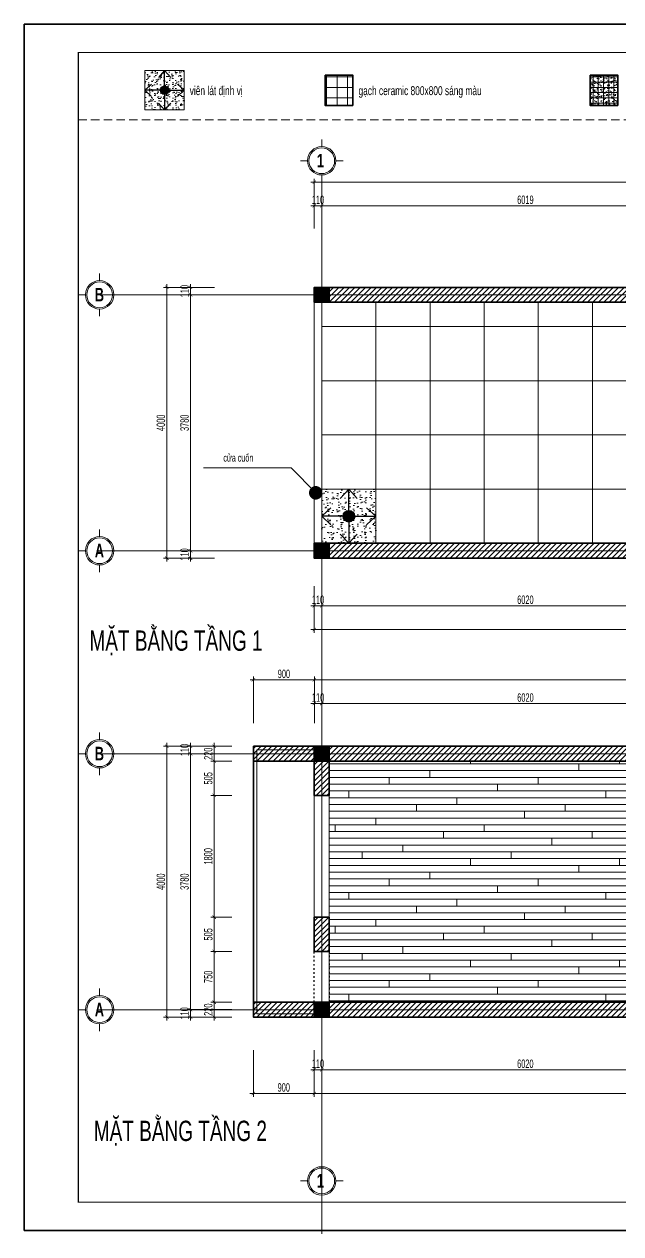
# Model space of a CAD drawing. Header units: millimetres. Extents: x 1336014 to 2939047, y -333549 to -60566.
# Drawn here: x 1473209 to 1482027, y -109781 to -91914 of the extents above; entities that cross this region are included whole.
import ezdxf

# ---------------------------------------------------------------- set-up
doc = ezdxf.new("R2010")
doc.units = ezdxf.units.MM
doc.header["$MEASUREMENT"] = 0
for name, pattern in [('$1$HIDDEN', [0.375, 0.25, -0.125]), ('ACAD_ISO03W100', [30, 12, -18]), ('CENTER2', [1.125, 0.75, -0.125, 0.125, -0.125])]:
    doc.linetypes.add(name, pattern=pattern)
for name, color, linetype, lineweight in [('01.Cut', 255, 'Continuous', 35), ('02.Thay', 145, 'Continuous', 15), ('03.Manh', 251, 'Continuous', 13), ('05.Text', 253, 'Continuous', 18), ('06.betong', 2, 'Continuous', 35), ('08.Dim', 156, 'Continuous', 15), ('09.Hatch', 250, 'Continuous', 5), ('10.truc', 250, 'CENTER2', 20), ('11.Khung bo', 32, 'Continuous', 50), ('12.Khung', 36, 'Continuous', 25), ('CA.thay 145', 145, 'Continuous', 18)]:
    doc.layers.add(name, color=color, linetype=linetype, lineweight=lineweight)
for name, color, linetype in [('diemnhan', 10, 'Continuous'), ('HACH', 250, 'Continuous'), ('text', 7, 'Continuous'), ('truc1', 250, 'ACAD_ISO03W100')]:
    doc.layers.add(name, color=color, linetype=linetype)
doc.layers.add('Tpl_Bound', color=1, linetype='Continuous', plot=False)
doc.styles.add('AVANTHB', font='')
doc.styles.add('TT5_Ghi chu 1', font='', dxfattribs={"width": 0.7, "height": 240})
doc.styles.add('TT5_Text Dim', font='hoatbif.shx', dxfattribs={"width": 0.6})
doc.styles.get('AVANTHB').set_extended_font_data('.VnAvantH', bold=True)
doc.styles.get('TT5_Ghi chu 1').set_extended_font_data('.VnBlackH')
doc.dimstyles.new('TT5_Dim 1-100', dxfattribs={"dimscale": 100, "dimtxt": 2.2, "dimasz": 1, "dimexe": 1, "dimexo": 0.5, "dimgap": 0.5, "dimtad": 1, "dimdec": 0, "dimzin": 0, "dimdsep": 46, "dimtxsty": 'TT5_Text Dim', "dimblk": 'ARCHTICK', "dimcen": 0, "dimdle": 1, "dimclrd": 256, "dimclre": 256, "dimclrt": 1, "dimadec": 0, "dimazin": 0, "dimtfac": 0.015, "dimtdec": 0, "dimtix": 1, "dimtmove": 2, "dimatfit": 3, "dimldrblk": 'DOT', "dimfxl": 1, "dimtolj": 1, "dimtzin": 0, "dimlwd": -1, "dimlwe": -1, "dimarcsym": 1})
doc.dimstyles.new('TT5_Dim 1-50', dxfattribs={"dimscale": 50, "dimtxt": 2.5, "dimasz": 1, "dimexe": 1, "dimexo": 0.5, "dimgap": 0.5, "dimtad": 1, "dimdec": 0, "dimzin": 0, "dimdsep": 46, "dimtxsty": 'TT5_Text Dim', "dimblk": 'ARCHTICK', "dimcen": 0, "dimdle": 1, "dimclrd": 256, "dimclre": 256, "dimclrt": 1, "dimadec": 0, "dimazin": 0, "dimtfac": 0.015, "dimtdec": 0, "dimtix": 1, "dimtmove": 2, "dimatfit": 3, "dimldrblk": 'DOT', "dimfxl": 1, "dimtolj": 1, "dimtzin": 0, "dimlwd": -1, "dimlwe": -1, "dimarcsym": 1})
pattern_1 = [(45, (938089.135, -82542.77), (-39.7747564, 39.7747564), [])]
pattern_2 = [(45, (938089.135, -82076.24), (-39.7747564, 39.7747564), [])]

# ---------------------------------------------------------------- blocks, each defined once
blk = doc.blocks.new('100')
at = {"layer": '11.Khung bo', "const_width": 26.7}
blk.add_lwpolyline([(1860913, -945240), (1860913, -916940), (1896063, -916940), (1896063, -945240)], close=True, dxfattribs=at)
blk.add_lwpolyline([(1860913, -945240), (1860913, -916940), (1896063, -916940), (1896063, -945240)], close=True, dxfattribs=at)
blk.add_lwpolyline([(1860913, -945240), (1860913, -916940), (1896063, -916940), (1896063, -945240)], close=True, dxfattribs=at)
at = {"layer": '12.Khung'}
blk.add_lwpolyline([(1901579, -945940), (1901579, -916240), (1859580, -916240), (1859580, -945940)], close=True, dxfattribs=at)
blk.add_lwpolyline([(1901579, -945940), (1901579, -916240), (1859580, -916240), (1859580, -945940)], close=True, dxfattribs=at)
blk.add_lwpolyline([(1901579, -945940), (1901579, -916240), (1859580, -916240), (1859580, -945940)], close=True, dxfattribs=at)
blk = doc.blocks.new('DFGFH')
h = blk.add_hatch(color=256)
h.dxf.hatch_style = 1
h.paths.add_polyline_path([(15438, 12137), (15658, 12137), (15658, 12357), (15438, 12357)])
blk.add_lwpolyline([(15438, 12137), (15658, 12137), (15658, 12357), (15438, 12357)], close=True)
blk = doc.blocks.new('DANHTRUC')
for p, q in [((980383, -947347), (980383, -947137)), ((979963, -947767), (979753, -947767)), ((980803, -947767), (981013, -947767)), ((980383, -948187), (980383, -948397))]:
    blk.add_line(p, q)
for radius in [420, 380]:
    blk.add_circle((980383, -947767), radius)
blk = doc.blocks.new('_ARCHTICK')
at = {"const_width": 0.15}
blk.add_lwpolyline([(-0.5, -0.5), (0.5, 0.5)], dxfattribs=at)
blk = doc.blocks.new('*D578')
at = {"layer": '08.Dim', "transparency": 16777216}
for p, q in [((1477557, -94597), (1483676, -94597)), ((1477607, -94932), (1477607, -94547)), ((1483626, -94932), (1483626, -94547))]:
    blk.add_line(p, q, dxfattribs=at)
at = {"layer": 'Defpoints', "color": 0, "transparency": 16777216}
for p in [(1483626, -94597), (1477607, -94957), (1483626, -94957)]:
    blk.add_point(p, dxfattribs=at)
at = {"layer": '08.Dim', "transparency": 16777216, "xscale": 50, "yscale": 50, "zscale": 50, "rotation": 180}
blk.add_blockref('_ARCHTICK', (1477607, -94597), dxfattribs=at)
at = {"layer": '08.Dim', "transparency": 16777216, "xscale": 50, "yscale": 50, "zscale": 50}
blk.add_blockref('_ARCHTICK', (1483626, -94597), dxfattribs=at)
at = {"layer": '08.Dim', "color": 1, "transparency": 16777216, "insert": (1480617, -94509), "char_height": 125, "attachment_point": 5, "style": 'TT5_Text Dim'}
blk.add_mtext('\\A1;6019', dxfattribs=at)
blk = doc.blocks.new('_DOT')
blk.add_line((-0.5, 0), (-1, 0))
at = {"const_width": 0.5}
blk.add_lwpolyline([(-0.25, 0, 1), (0.25, 0, 1)], format="xyb", close=True, dxfattribs=at)
blk = doc.blocks.new('*D582')
at = {"layer": '08.Dim', "transparency": 16777216}
for p, q in [((1477447, -94247), (1492547, -94247)), ((1477497, -94932), (1477497, -94197)), ((1492497, -94932), (1492497, -94197))]:
    blk.add_line(p, q, dxfattribs=at)
at = {"layer": 'Defpoints', "color": 0, "transparency": 16777216}
for p in [(1492497, -94247), (1477497, -94957), (1492497, -94957)]:
    blk.add_point(p, dxfattribs=at)
at = {"layer": '08.Dim', "transparency": 16777216, "xscale": 50, "yscale": 50, "zscale": 50, "rotation": 180}
blk.add_blockref('_ARCHTICK', (1477497, -94247), dxfattribs=at)
at = {"layer": '08.Dim', "transparency": 16777216, "xscale": 50, "yscale": 50, "zscale": 50}
blk.add_blockref('_ARCHTICK', (1492497, -94247), dxfattribs=at)
at = {"layer": '08.Dim', "color": 1, "transparency": 16777216, "insert": (1485497, -94159), "char_height": 125, "attachment_point": 5, "style": 'TT5_Text Dim'}
blk.add_mtext('\\A1;15000', dxfattribs=at)
blk = doc.blocks.new('*D587')
at = {"layer": '08.Dim', "transparency": 16777216}
for p, q in [((1477606, -107070), (1477606, -107408)), ((1483626, -107070), (1483626, -107408)), ((1477556, -107358), (1483676, -107358))]:
    blk.add_line(p, q, dxfattribs=at)
at = {"layer": 'Defpoints', "color": 0, "transparency": 16777216}
for p in [(1477606, -107045), (1483626, -107045), (1483626, -107358)]:
    blk.add_point(p, dxfattribs=at)
at = {"layer": '08.Dim', "transparency": 16777216, "xscale": 50, "yscale": 50, "zscale": 50, "rotation": 180}
blk.add_blockref('_ARCHTICK', (1477606, -107358), dxfattribs=at)
at = {"layer": '08.Dim', "transparency": 16777216, "xscale": 50, "yscale": 50, "zscale": 50}
blk.add_blockref('_ARCHTICK', (1483626, -107358), dxfattribs=at)
at = {"layer": '08.Dim', "color": 1, "transparency": 16777216, "insert": (1480616, -107270), "char_height": 125, "attachment_point": 5, "style": 'TT5_Text Dim'}
blk.add_mtext('\\A1;6020', dxfattribs=at)
blk = doc.blocks.new('*D591')
at = {"layer": '08.Dim', "transparency": 16777216}
for p, q in [((1477496, -107070), (1477496, -107758)), ((1492496, -107070), (1492496, -107758)), ((1477446, -107708), (1492546, -107708))]:
    blk.add_line(p, q, dxfattribs=at)
at = {"layer": 'Defpoints', "color": 0, "transparency": 16777216}
for p in [(1477496, -107045), (1492496, -107045), (1492496, -107708)]:
    blk.add_point(p, dxfattribs=at)
at = {"layer": '08.Dim', "transparency": 16777216, "xscale": 50, "yscale": 50, "zscale": 50, "rotation": 180}
blk.add_blockref('_ARCHTICK', (1477496, -107708), dxfattribs=at)
at = {"layer": '08.Dim', "transparency": 16777216, "xscale": 50, "yscale": 50, "zscale": 50}
blk.add_blockref('_ARCHTICK', (1492496, -107708), dxfattribs=at)
at = {"layer": '08.Dim', "color": 1, "transparency": 16777216, "insert": (1485496, -107620), "char_height": 125, "attachment_point": 5, "style": 'TT5_Text Dim'}
blk.add_mtext('\\A1;15000', dxfattribs=at)
blk = doc.blocks.new('*D592')
at = {"layer": '08.Dim', "transparency": 16777216}
for p, q in [((1475668, -95802), (1475668, -95752)), ((1476022, -95802), (1475618, -95802)), ((1476022, -95912), (1475618, -95912)), ((1475668, -95802), (1475668, -95912)), ((1475668, -95912), (1475668, -95962))]:
    blk.add_line(p, q, dxfattribs=at)
at = {"layer": 'Defpoints', "color": 0, "transparency": 16777216}
for p in [(1475668, -95912), (1476047, -95802), (1476047, -95912)]:
    blk.add_point(p, dxfattribs=at)
at = {"layer": '08.Dim', "transparency": 16777216, "xscale": 50, "yscale": 50, "zscale": 50}
for p, rotation in [((1475668, -95802), 270), ((1475668, -95912), 90)]:
    blk.add_blockref('_ARCHTICK', p, dxfattribs=dict(at, rotation=rotation))
at = {"layer": '08.Dim', "color": 1, "transparency": 16777216, "insert": (1475580, -95857), "char_height": 125, "attachment_point": 5, "rotation": 90, "style": 'TT5_Text Dim'}
blk.add_mtext('\\A1;110', dxfattribs=at)
blk = doc.blocks.new('*D593')
at = {"layer": '08.Dim', "transparency": 16777216}
for p, q in [((1476022, -95912), (1475618, -95912)), ((1475668, -95862), (1475668, -99742)), ((1476022, -99692), (1475618, -99692))]:
    blk.add_line(p, q, dxfattribs=at)
at = {"layer": 'Defpoints', "color": 0, "transparency": 16777216}
for p in [(1476047, -95912), (1475668, -99692), (1476047, -99692)]:
    blk.add_point(p, dxfattribs=at)
at = {"layer": '08.Dim', "transparency": 16777216, "xscale": 50, "yscale": 50, "zscale": 50}
for p, rotation in [((1475668, -95912), 90), ((1475668, -99692), 270)]:
    blk.add_blockref('_ARCHTICK', p, dxfattribs=dict(at, rotation=rotation))
at = {"layer": '08.Dim', "color": 1, "transparency": 16777216, "insert": (1475580, -97802), "char_height": 125, "attachment_point": 5, "rotation": 90, "style": 'TT5_Text Dim'}
blk.add_mtext('\\A1;3780', dxfattribs=at)
blk = doc.blocks.new('*D594')
at = {"layer": '08.Dim', "transparency": 16777216}
for p, q in [((1476022, -99692), (1475618, -99692)), ((1475668, -99692), (1475668, -99642)), ((1475668, -99692), (1475668, -99802)), ((1476022, -99802), (1475618, -99802)), ((1475668, -99802), (1475668, -99852))]:
    blk.add_line(p, q, dxfattribs=at)
at = {"layer": 'Defpoints', "color": 0, "transparency": 16777216}
for p in [(1476047, -99692), (1475668, -99802), (1476047, -99802)]:
    blk.add_point(p, dxfattribs=at)
at = {"layer": '08.Dim', "transparency": 16777216, "xscale": 50, "yscale": 50, "zscale": 50}
for p, rotation in [((1475668, -99692), 270), ((1475668, -99802), 90)]:
    blk.add_blockref('_ARCHTICK', p, dxfattribs=dict(at, rotation=rotation))
at = {"layer": '08.Dim', "color": 1, "transparency": 16777216, "insert": (1475580, -99747), "char_height": 125, "attachment_point": 5, "rotation": 90, "style": 'TT5_Text Dim'}
blk.add_mtext('\\A1;110', dxfattribs=at)
blk = doc.blocks.new('*D595')
at = {"layer": '08.Dim', "transparency": 16777216}
for p, q in [((1475318, -95752), (1475318, -99852)), ((1476022, -95802), (1475268, -95802)), ((1476022, -99802), (1475268, -99802))]:
    blk.add_line(p, q, dxfattribs=at)
at = {"layer": 'Defpoints', "color": 0, "transparency": 16777216}
for p in [(1476047, -95802), (1475318, -99802), (1476047, -99802)]:
    blk.add_point(p, dxfattribs=at)
at = {"layer": '08.Dim', "transparency": 16777216, "xscale": 50, "yscale": 50, "zscale": 50}
for p, rotation in [((1475318, -95802), 90), ((1475318, -99802), 270)]:
    blk.add_blockref('_ARCHTICK', p, dxfattribs=dict(at, rotation=rotation))
at = {"layer": '08.Dim', "color": 1, "transparency": 16777216, "insert": (1475230, -97802), "char_height": 125, "attachment_point": 5, "rotation": 90, "style": 'TT5_Text Dim'}
blk.add_mtext('\\A1;4000', dxfattribs=at)
blk = doc.blocks.new('*D596')
at = {"layer": '08.Dim', "transparency": 16777216}
for p, q in [((1475668, -102580), (1475668, -102530)), ((1476280, -102580), (1475618, -102580)), ((1476280, -102690), (1475618, -102690)), ((1475668, -102580), (1475668, -102690)), ((1475668, -102690), (1475668, -102740))]:
    blk.add_line(p, q, dxfattribs=at)
at = {"layer": 'Defpoints', "color": 0, "transparency": 16777216}
for p in [(1475668, -102690), (1476305, -102580), (1476305, -102690)]:
    blk.add_point(p, dxfattribs=at)
at = {"layer": '08.Dim', "transparency": 16777216, "xscale": 50, "yscale": 50, "zscale": 50}
for p, rotation in [((1475668, -102580), 270), ((1475668, -102690), 90)]:
    blk.add_blockref('_ARCHTICK', p, dxfattribs=dict(at, rotation=rotation))
at = {"layer": '08.Dim', "color": 1, "transparency": 16777216, "insert": (1475580, -102635), "char_height": 125, "attachment_point": 5, "rotation": 90, "style": 'TT5_Text Dim'}
blk.add_mtext('\\A1;110', dxfattribs=at)
blk = doc.blocks.new('*D597')
at = {"layer": '08.Dim', "transparency": 16777216}
for p, q in [((1476280, -102690), (1475618, -102690)), ((1475668, -102640), (1475668, -106520)), ((1476280, -106470), (1475618, -106470))]:
    blk.add_line(p, q, dxfattribs=at)
at = {"layer": 'Defpoints', "color": 0, "transparency": 16777216}
for p in [(1476305, -102690), (1475668, -106470), (1476305, -106470)]:
    blk.add_point(p, dxfattribs=at)
at = {"layer": '08.Dim', "transparency": 16777216, "xscale": 50, "yscale": 50, "zscale": 50}
for p, rotation in [((1475668, -102690), 90), ((1475668, -106470), 270)]:
    blk.add_blockref('_ARCHTICK', p, dxfattribs=dict(at, rotation=rotation))
at = {"layer": '08.Dim', "color": 1, "transparency": 16777216, "insert": (1475580, -104580), "char_height": 125, "attachment_point": 5, "rotation": 90, "style": 'TT5_Text Dim'}
blk.add_mtext('\\A1;3780', dxfattribs=at)
blk = doc.blocks.new('*D598')
at = {"layer": '08.Dim', "transparency": 16777216}
for p, q in [((1476280, -106470), (1475618, -106470)), ((1475668, -106470), (1475668, -106420)), ((1475668, -106470), (1475668, -106580)), ((1476280, -106580), (1475618, -106580)), ((1475668, -106580), (1475668, -106630))]:
    blk.add_line(p, q, dxfattribs=at)
at = {"layer": 'Defpoints', "color": 0, "transparency": 16777216}
for p in [(1476305, -106470), (1475668, -106580), (1476305, -106580)]:
    blk.add_point(p, dxfattribs=at)
at = {"layer": '08.Dim', "transparency": 16777216, "xscale": 50, "yscale": 50, "zscale": 50}
for p, rotation in [((1475668, -106470), 270), ((1475668, -106580), 90)]:
    blk.add_blockref('_ARCHTICK', p, dxfattribs=dict(at, rotation=rotation))
at = {"layer": '08.Dim', "color": 1, "transparency": 16777216, "insert": (1475580, -106525), "char_height": 125, "attachment_point": 5, "rotation": 90, "style": 'TT5_Text Dim'}
blk.add_mtext('\\A1;110', dxfattribs=at)
blk = doc.blocks.new('*D599')
at = {"layer": '08.Dim', "transparency": 16777216}
for p, q in [((1475318, -102530), (1475318, -106630)), ((1476280, -102580), (1475268, -102580)), ((1476280, -106580), (1475268, -106580))]:
    blk.add_line(p, q, dxfattribs=at)
at = {"layer": 'Defpoints', "color": 0, "transparency": 16777216}
for p in [(1476305, -102580), (1475318, -106580), (1476305, -106580)]:
    blk.add_point(p, dxfattribs=at)
at = {"layer": '08.Dim', "transparency": 16777216, "xscale": 50, "yscale": 50, "zscale": 50}
for p, rotation in [((1475318, -102580), 90), ((1475318, -106580), 270)]:
    blk.add_blockref('_ARCHTICK', p, dxfattribs=dict(at, rotation=rotation))
at = {"layer": '08.Dim', "color": 1, "transparency": 16777216, "insert": (1475230, -104580), "char_height": 125, "attachment_point": 5, "rotation": 90, "style": 'TT5_Text Dim'}
blk.add_mtext('\\A1;4000', dxfattribs=at)
blk = doc.blocks.new('*D604')
at = {"layer": '08.Dim', "transparency": 16777216}
for p, q in [((1477497, -94597), (1477447, -94597)), ((1477497, -94932), (1477497, -94547)), ((1477497, -94597), (1477607, -94597)), ((1477607, -94932), (1477607, -94547)), ((1477607, -94597), (1477657, -94597))]:
    blk.add_line(p, q, dxfattribs=at)
at = {"layer": 'Defpoints', "color": 0, "transparency": 16777216}
for p in [(1477607, -94597), (1477497, -94957), (1477607, -94957)]:
    blk.add_point(p, dxfattribs=at)
at = {"layer": '08.Dim', "transparency": 16777216, "xscale": 50, "yscale": 50, "zscale": 50}
blk.add_blockref('_ARCHTICK', (1477497, -94597), dxfattribs=at)
at = {"layer": '08.Dim', "transparency": 16777216, "xscale": 50, "yscale": 50, "zscale": 50, "rotation": 180}
blk.add_blockref('_ARCHTICK', (1477607, -94597), dxfattribs=at)
at = {"layer": '08.Dim', "color": 1, "transparency": 16777216, "insert": (1477552, -94509), "char_height": 125, "attachment_point": 5, "style": 'TT5_Text Dim'}
blk.add_mtext('\\A1;110', dxfattribs=at)
blk = doc.blocks.new('*D605')
at = {"layer": '08.Dim', "transparency": 16777216}
for p, q in [((1477558, -101948), (1483678, -101948)), ((1477608, -102236), (1477608, -101898)), ((1483628, -102236), (1483628, -101898))]:
    blk.add_line(p, q, dxfattribs=at)
at = {"layer": 'Defpoints', "color": 0, "transparency": 16777216}
for p in [(1483628, -101948), (1477608, -102261), (1483628, -102261)]:
    blk.add_point(p, dxfattribs=at)
at = {"layer": '08.Dim', "transparency": 16777216, "xscale": 50, "yscale": 50, "zscale": 50, "rotation": 180}
blk.add_blockref('_ARCHTICK', (1477608, -101948), dxfattribs=at)
at = {"layer": '08.Dim', "transparency": 16777216, "xscale": 50, "yscale": 50, "zscale": 50}
blk.add_blockref('_ARCHTICK', (1483628, -101948), dxfattribs=at)
at = {"layer": '08.Dim', "color": 1, "transparency": 16777216, "insert": (1480618, -101861), "char_height": 125, "attachment_point": 5, "style": 'TT5_Text Dim'}
blk.add_mtext('\\A1;6020', dxfattribs=at)
blk = doc.blocks.new('*D608')
at = {"layer": '08.Dim', "transparency": 16777216}
for p, q in [((1477498, -101948), (1477448, -101948)), ((1477498, -102236), (1477498, -101898)), ((1477498, -101948), (1477608, -101948)), ((1477608, -102236), (1477608, -101898)), ((1477608, -101948), (1477658, -101948))]:
    blk.add_line(p, q, dxfattribs=at)
at = {"layer": 'Defpoints', "color": 0, "transparency": 16777216}
for p in [(1477608, -101948), (1477498, -102261), (1477608, -102261)]:
    blk.add_point(p, dxfattribs=at)
at = {"layer": '08.Dim', "transparency": 16777216, "xscale": 50, "yscale": 50, "zscale": 50}
blk.add_blockref('_ARCHTICK', (1477498, -101948), dxfattribs=at)
at = {"layer": '08.Dim', "transparency": 16777216, "xscale": 50, "yscale": 50, "zscale": 50, "rotation": 180}
blk.add_blockref('_ARCHTICK', (1477608, -101948), dxfattribs=at)
at = {"layer": '08.Dim', "color": 1, "transparency": 16777216, "insert": (1477553, -101861), "char_height": 125, "attachment_point": 5, "style": 'TT5_Text Dim'}
blk.add_mtext('\\A1;110', dxfattribs=at)
blk = doc.blocks.new('*D610')
at = {"layer": '08.Dim', "transparency": 16777216}
for p, q in [((1477448, -101598), (1492548, -101598)), ((1477498, -102236), (1477498, -101548)), ((1492498, -102236), (1492498, -101548))]:
    blk.add_line(p, q, dxfattribs=at)
at = {"layer": 'Defpoints', "color": 0, "transparency": 16777216}
for p in [(1492498, -101598), (1477498, -102261), (1492498, -102261)]:
    blk.add_point(p, dxfattribs=at)
at = {"layer": '08.Dim', "transparency": 16777216, "xscale": 50, "yscale": 50, "zscale": 50, "rotation": 180}
blk.add_blockref('_ARCHTICK', (1477498, -101598), dxfattribs=at)
at = {"layer": '08.Dim', "transparency": 16777216, "xscale": 50, "yscale": 50, "zscale": 50}
blk.add_blockref('_ARCHTICK', (1492498, -101598), dxfattribs=at)
at = {"layer": '08.Dim', "color": 1, "transparency": 16777216, "insert": (1485698, -101511), "char_height": 125, "attachment_point": 5, "style": 'TT5_Text Dim'}
blk.add_mtext('\\A1;15000', dxfattribs=at)
blk = doc.blocks.new('*D611')
at = {"layer": '08.Dim', "transparency": 16777216}
for p, q in [((1476596, -107070), (1476596, -107758)), ((1477496, -107070), (1477496, -107758)), ((1476546, -107708), (1477546, -107708))]:
    blk.add_line(p, q, dxfattribs=at)
at = {"layer": 'Defpoints', "color": 0, "transparency": 16777216}
for p in [(1476596, -107045), (1477496, -107045), (1477496, -107708)]:
    blk.add_point(p, dxfattribs=at)
at = {"layer": '08.Dim', "transparency": 16777216, "xscale": 50, "yscale": 50, "zscale": 50, "rotation": 180}
blk.add_blockref('_ARCHTICK', (1476596, -107708), dxfattribs=at)
at = {"layer": '08.Dim', "transparency": 16777216, "xscale": 50, "yscale": 50, "zscale": 50}
blk.add_blockref('_ARCHTICK', (1477496, -107708), dxfattribs=at)
at = {"layer": '08.Dim', "color": 1, "transparency": 16777216, "insert": (1477046, -107620), "char_height": 125, "attachment_point": 5, "style": 'TT5_Text Dim'}
blk.add_mtext('\\A1;900', dxfattribs=at)
blk = doc.blocks.new('*D612')
at = {"layer": '08.Dim', "transparency": 16777216}
for p, q in [((1477496, -107070), (1477496, -107407)), ((1477606, -107070), (1477606, -107407)), ((1477496, -107357), (1477446, -107357)), ((1477496, -107357), (1477606, -107357)), ((1477606, -107357), (1477656, -107357))]:
    blk.add_line(p, q, dxfattribs=at)
at = {"layer": 'Defpoints', "color": 0, "transparency": 16777216}
for p in [(1477496, -107045), (1477606, -107045), (1477606, -107357)]:
    blk.add_point(p, dxfattribs=at)
at = {"layer": '08.Dim', "transparency": 16777216, "xscale": 50, "yscale": 50, "zscale": 50}
blk.add_blockref('_ARCHTICK', (1477496, -107357), dxfattribs=at)
at = {"layer": '08.Dim', "transparency": 16777216, "xscale": 50, "yscale": 50, "zscale": 50, "rotation": 180}
blk.add_blockref('_ARCHTICK', (1477606, -107357), dxfattribs=at)
at = {"layer": '08.Dim', "color": 1, "transparency": 16777216, "insert": (1477551, -107269), "char_height": 125, "attachment_point": 5, "style": 'TT5_Text Dim'}
blk.add_mtext('\\A1;110', dxfattribs=at)
blk = doc.blocks.new('*D613')
at = {"layer": '08.Dim', "transparency": 16777216}
for p, q in [((1477548, -101598), (1476548, -101598)), ((1476598, -102236), (1476598, -101548)), ((1477498, -102236), (1477498, -101548))]:
    blk.add_line(p, q, dxfattribs=at)
at = {"layer": 'Defpoints', "color": 0, "transparency": 16777216}
for p in [(1476598, -101598), (1476598, -102261), (1477498, -102261)]:
    blk.add_point(p, dxfattribs=at)
at = {"layer": '08.Dim', "transparency": 16777216, "xscale": 50, "yscale": 50, "zscale": 50, "rotation": 180}
blk.add_blockref('_ARCHTICK', (1476598, -101598), dxfattribs=at)
at = {"layer": '08.Dim', "transparency": 16777216, "xscale": 50, "yscale": 50, "zscale": 50}
blk.add_blockref('_ARCHTICK', (1477498, -101598), dxfattribs=at)
at = {"layer": '08.Dim', "color": 1, "transparency": 16777216, "insert": (1477048, -101511), "char_height": 125, "attachment_point": 5, "style": 'TT5_Text Dim'}
blk.add_mtext('\\A1;900', dxfattribs=at)
blk = doc.blocks.new('*D659')
at = {"layer": '08.Dim', "transparency": 16777216}
for p, q in [((1476018, -102580), (1476018, -102530)), ((1476280, -102580), (1475968, -102580)), ((1476018, -102580), (1476018, -102800)), ((1476280, -102800), (1475968, -102800)), ((1476018, -102800), (1476018, -102850))]:
    blk.add_line(p, q, dxfattribs=at)
at = {"layer": 'Defpoints', "color": 0, "transparency": 16777216}
for p in [(1476305, -102580), (1476018, -102800), (1476305, -102800)]:
    blk.add_point(p, dxfattribs=at)
at = {"layer": '08.Dim', "transparency": 16777216, "xscale": 50, "yscale": 50, "zscale": 50}
for p, rotation in [((1476018, -102580), 270), ((1476018, -102800), 90)]:
    blk.add_blockref('_ARCHTICK', p, dxfattribs=dict(at, rotation=rotation))
at = {"layer": '08.Dim', "color": 1, "transparency": 16777216, "insert": (1475930, -102690), "char_height": 125, "attachment_point": 5, "rotation": 90, "style": 'TT5_Text Dim'}
blk.add_mtext('\\A1;220', dxfattribs=at)
blk = doc.blocks.new('*D660')
at = {"layer": '08.Dim', "transparency": 16777216}
for p, q in [((1476280, -102800), (1475968, -102800)), ((1476018, -102750), (1476018, -103355)), ((1476280, -103305), (1475968, -103305))]:
    blk.add_line(p, q, dxfattribs=at)
at = {"layer": 'Defpoints', "color": 0, "transparency": 16777216}
for p in [(1476305, -102800), (1476018, -103305), (1476305, -103305)]:
    blk.add_point(p, dxfattribs=at)
at = {"layer": '08.Dim', "transparency": 16777216, "xscale": 50, "yscale": 50, "zscale": 50}
for p, rotation in [((1476018, -102800), 90), ((1476018, -103305), 270)]:
    blk.add_blockref('_ARCHTICK', p, dxfattribs=dict(at, rotation=rotation))
at = {"layer": '08.Dim', "color": 1, "transparency": 16777216, "insert": (1475930, -103053), "char_height": 125, "attachment_point": 5, "rotation": 90, "style": 'TT5_Text Dim'}
blk.add_mtext('\\A1;505', dxfattribs=at)
blk = doc.blocks.new('*D661')
at = {"layer": '08.Dim', "transparency": 16777216}
for p, q in [((1476018, -103255), (1476018, -105155)), ((1476280, -103305), (1475968, -103305)), ((1476280, -105105), (1475968, -105105))]:
    blk.add_line(p, q, dxfattribs=at)
at = {"layer": 'Defpoints', "color": 0, "transparency": 16777216}
for p in [(1476305, -103305), (1476018, -105105), (1476305, -105105)]:
    blk.add_point(p, dxfattribs=at)
at = {"layer": '08.Dim', "transparency": 16777216, "xscale": 50, "yscale": 50, "zscale": 50}
for p, rotation in [((1476018, -103305), 90), ((1476018, -105105), 270)]:
    blk.add_blockref('_ARCHTICK', p, dxfattribs=dict(at, rotation=rotation))
at = {"layer": '08.Dim', "color": 1, "transparency": 16777216, "insert": (1475930, -104205), "char_height": 125, "attachment_point": 5, "rotation": 90, "style": 'TT5_Text Dim'}
blk.add_mtext('\\A1;1800', dxfattribs=at)
blk = doc.blocks.new('*D662')
at = {"layer": '08.Dim', "transparency": 16777216}
for p, q in [((1476280, -105105), (1475968, -105105)), ((1476018, -105055), (1476018, -105660)), ((1476280, -105610), (1475968, -105610))]:
    blk.add_line(p, q, dxfattribs=at)
at = {"layer": 'Defpoints', "color": 0, "transparency": 16777216}
for p in [(1476305, -105105), (1476018, -105610), (1476305, -105610)]:
    blk.add_point(p, dxfattribs=at)
at = {"layer": '08.Dim', "transparency": 16777216, "xscale": 50, "yscale": 50, "zscale": 50}
for p, rotation in [((1476018, -105105), 90), ((1476018, -105610), 270)]:
    blk.add_blockref('_ARCHTICK', p, dxfattribs=dict(at, rotation=rotation))
at = {"layer": '08.Dim', "color": 1, "transparency": 16777216, "insert": (1475930, -105358), "char_height": 125, "attachment_point": 5, "rotation": 90, "style": 'TT5_Text Dim'}
blk.add_mtext('\\A1;505', dxfattribs=at)
blk = doc.blocks.new('*D663')
at = {"layer": '08.Dim', "transparency": 16777216}
for p, q in [((1476018, -105560), (1476018, -106410)), ((1476280, -105610), (1475968, -105610)), ((1476280, -106360), (1475968, -106360))]:
    blk.add_line(p, q, dxfattribs=at)
at = {"layer": 'Defpoints', "color": 0, "transparency": 16777216}
for p in [(1476305, -105610), (1476018, -106360), (1476305, -106360)]:
    blk.add_point(p, dxfattribs=at)
at = {"layer": '08.Dim', "transparency": 16777216, "xscale": 50, "yscale": 50, "zscale": 50}
for p, rotation in [((1476018, -105610), 90), ((1476018, -106360), 270)]:
    blk.add_blockref('_ARCHTICK', p, dxfattribs=dict(at, rotation=rotation))
at = {"layer": '08.Dim', "color": 1, "transparency": 16777216, "insert": (1475930, -105985), "char_height": 125, "attachment_point": 5, "rotation": 90, "style": 'TT5_Text Dim'}
blk.add_mtext('\\A1;750', dxfattribs=at)
blk = doc.blocks.new('*D664')
at = {"layer": '08.Dim', "transparency": 16777216}
for p, q in [((1476280, -106360), (1475968, -106360)), ((1476018, -106360), (1476018, -106310)), ((1476018, -106360), (1476018, -106580)), ((1476280, -106580), (1475968, -106580)), ((1476018, -106580), (1476018, -106630))]:
    blk.add_line(p, q, dxfattribs=at)
at = {"layer": 'Defpoints', "color": 0, "transparency": 16777216}
for p in [(1476305, -106360), (1476018, -106580), (1476305, -106580)]:
    blk.add_point(p, dxfattribs=at)
at = {"layer": '08.Dim', "transparency": 16777216, "xscale": 50, "yscale": 50, "zscale": 50}
for p, rotation in [((1476018, -106360), 270), ((1476018, -106580), 90)]:
    blk.add_blockref('_ARCHTICK', p, dxfattribs=dict(at, rotation=rotation))
at = {"layer": '08.Dim', "color": 1, "transparency": 16777216, "insert": (1475930, -106470), "char_height": 125, "attachment_point": 5, "rotation": 90, "style": 'TT5_Text Dim'}
blk.add_mtext('\\A1;220', dxfattribs=at)
blk = doc.blocks.new('µhadfasdgasdfsfsd')
at = {"layer": 'diemnhan'}
blk.add_hatch(color=256, dxfattribs=at).paths.add_polyline_path([(0, -80, 1), (0, 80, 1)])
at = {"layer": 'HACH', "lineweight": 5}
h = blk.add_hatch(dxfattribs=at)
h.set_pattern_fill('AR-SAND', color=256, scale=59.99616, angle=270, style=0)
h.set_pattern_definition([(307.5, (1940288.48, 4525947.75), (115.6020276, 3.7793596), [0, -91.1941636, 0, -101.9934724, 0, -97.4937604]), (277.5, (1940288.48, 4525947.75), (169.3179276, -106.179807), [0, -49.1968514, 0, -82.1947395, 0, -31.4979841]), (237.5, (1940288.48, 4526021.55), (0.3395215, -186.8365542), [0, -29.9980801, 0, -107.9930884, 0, -140.9909766]), (227.5, (1940288.48, 4526021.55), (52.657164, -180.3560535), [0, -14.99904, 0, -70.795469, 0, -80.9948163])])
h.paths.add_polyline_path([(-375, -375), (375, -375), (375, 375), (-375, 375)])
at = {"layer": 'CA.thay 145'}
blk.add_lwpolyline([(-375, -375), (375, -375), (375, 375), (-375, 375)], close=True, dxfattribs=at)
at = {"layer": 'diemnhan'}
for points in [[(0, 80), (0, 375), (-118, 247)], [(0, 80), (0, 375), (118, 247)], [(-80, 0), (-375, 0), (-247, 118)], [(-80, 0), (-375, 0), (-247, -118)], [(80, 0), (375, 0), (247, 118)], [(0, -80), (0, -375), (-118, -247)], [(0, -80), (0, -375), (118, -247)], [(80, 0), (375, 0), (247, -118)]]:
    blk.add_lwpolyline(points, dxfattribs=at)
blk.add_circle((0, 0), 80.3, dxfattribs=at)
blk = doc.blocks.new('*D677')
at = {"layer": '08.Dim', "transparency": 16777216}
for p, q in [((1477607, -100216), (1477607, -100554)), ((1483627, -100216), (1483627, -100554)), ((1477557, -100504), (1483677, -100504))]:
    blk.add_line(p, q, dxfattribs=at)
at = {"layer": 'Defpoints', "color": 0, "transparency": 16777216}
for p in [(1477607, -100191), (1483627, -100191), (1483627, -100504)]:
    blk.add_point(p, dxfattribs=at)
at = {"layer": '08.Dim', "transparency": 16777216, "xscale": 50, "yscale": 50, "zscale": 50, "rotation": 180}
blk.add_blockref('_ARCHTICK', (1477607, -100504), dxfattribs=at)
at = {"layer": '08.Dim', "transparency": 16777216, "xscale": 50, "yscale": 50, "zscale": 50}
blk.add_blockref('_ARCHTICK', (1483627, -100504), dxfattribs=at)
at = {"layer": '08.Dim', "color": 1, "transparency": 16777216, "insert": (1480617, -100416), "char_height": 125, "attachment_point": 5, "style": 'TT5_Text Dim'}
blk.add_mtext('\\A1;6020', dxfattribs=at)
blk = doc.blocks.new('*D680')
at = {"layer": '08.Dim', "transparency": 16777216}
for p, q in [((1477497, -100216), (1477497, -100554)), ((1477607, -100216), (1477607, -100554)), ((1477497, -100504), (1477447, -100504)), ((1477497, -100504), (1477607, -100504)), ((1477607, -100504), (1477657, -100504))]:
    blk.add_line(p, q, dxfattribs=at)
at = {"layer": 'Defpoints', "color": 0, "transparency": 16777216}
for p in [(1477497, -100191), (1477607, -100191), (1477607, -100504)]:
    blk.add_point(p, dxfattribs=at)
at = {"layer": '08.Dim', "transparency": 16777216, "xscale": 50, "yscale": 50, "zscale": 50}
blk.add_blockref('_ARCHTICK', (1477497, -100504), dxfattribs=at)
at = {"layer": '08.Dim', "transparency": 16777216, "xscale": 50, "yscale": 50, "zscale": 50, "rotation": 180}
blk.add_blockref('_ARCHTICK', (1477607, -100504), dxfattribs=at)
at = {"layer": '08.Dim', "color": 1, "transparency": 16777216, "insert": (1477552, -100416), "char_height": 125, "attachment_point": 5, "style": 'TT5_Text Dim'}
blk.add_mtext('\\A1;110', dxfattribs=at)
blk = doc.blocks.new('*D682')
at = {"layer": '08.Dim', "transparency": 16777216}
for p, q in [((1477497, -100216), (1477497, -100904)), ((1492497, -100216), (1492497, -100904)), ((1477447, -100854), (1492547, -100854))]:
    blk.add_line(p, q, dxfattribs=at)
at = {"layer": 'Defpoints', "color": 0, "transparency": 16777216}
for p in [(1477497, -100191), (1492497, -100191), (1492497, -100854)]:
    blk.add_point(p, dxfattribs=at)
at = {"layer": '08.Dim', "transparency": 16777216, "xscale": 50, "yscale": 50, "zscale": 50, "rotation": 180}
blk.add_blockref('_ARCHTICK', (1477497, -100854), dxfattribs=at)
at = {"layer": '08.Dim', "transparency": 16777216, "xscale": 50, "yscale": 50, "zscale": 50}
blk.add_blockref('_ARCHTICK', (1492497, -100854), dxfattribs=at)
at = {"layer": '08.Dim', "color": 1, "transparency": 16777216, "insert": (1485697, -100766), "char_height": 125, "attachment_point": 5, "style": 'TT5_Text Dim'}
blk.add_mtext('\\A1;15000', dxfattribs=at)

msp = doc.modelspace()

# ---------------------------------------------------------------- hatches: boundary and pattern name
at = {"layer": '09.Hatch'}
h = msp.add_hatch(dxfattribs=at)
h.set_pattern_fill('_USER', color=256, scale=154.320988, double=1, pattern_type=0)
h.set_pattern_definition([(0, (639561.37, -265532.33), (0, 154.320988), []), (90, (639561.37, -265532.33), (-154.320988, 9e-15), [])])
h.paths.add_polyline_path([(1477657.5, -92666.6), (1478066.3, -92666.6), (1478066.3, -93113.3), (1477657.5, -93113.3)])
h = msp.add_hatch(dxfattribs=at)
h.set_pattern_fill('_USER', color=256, scale=77.160494, double=1, pattern_type=0)
h.set_pattern_definition([(0, (639950.88, -265532.33), (0, 77.160494), []), (90, (639950.88, -265532.33), (-77.160494, 5e-15), [])])
h.paths.add_polyline_path([(1481573.8, -92666.6), (1481982.6, -92666.6), (1481982.6, -93113.3), (1481573.8, -93113.3)])
h = msp.add_hatch(dxfattribs=at)
h.set_pattern_fill('AR-SAND', color=256, scale=38.580247, double=1)
h.set_pattern_definition([(37.5, (639950.88, -265532.33), (-2.4302993, 74.3373368), [0, -58.6419753, 0, -65.5864198, 0, -62.6929012]), (7.5, (639950.88, -265532.33), (68.278422, 108.879092), [0, -31.6358025, 0, -52.8549383, 0, -20.2546296]), (327.5, (639903.426, -265532.33), (120.144362, 0.2183277), [0, -19.2901235, 0, -69.4444444, 0, -90.6635802]), (317.5, (639903.43, -265532.33), (115.977107, 33.86094), [0, -9.6450617, 0, -45.5246914, 0, -52.0833333])])
h.paths.add_polyline_path([(1481573.8, -92666.6), (1481982.6, -92666.6), (1481982.6, -93113.3), (1481573.8, -93113.3)])
at = {"layer": '09.Hatch', "ltscale": 50}
h = msp.add_hatch(dxfattribs=at)
h.set_pattern_fill('TUONGXAY', color=256, scale=450, style=0)
h.set_pattern_definition(pattern_1)
h.paths.add_polyline_path([(1492277.1, -96021.9), (1492277.1, -96681.9), (1492497.1, -96681.9), (1492497.1, -95801.9), (1477497.1, -95801.9), (1477497.1, -96021.9), (1477717.1, -96021.9), (1483626.1, -96021.9), (1483626.1, -97221.9), (1483736.1, -97221.9), (1486181.1, -97221.9), (1486181.1, -97111.9), (1483736.1, -97111.9), (1483736.1, -95911.9), (1486986.1, -95911.9), (1486986.1, -97111.9), (1486931.1, -97111.9), (1486931.1, -97221.9), (1486986.1, -97221.9), (1487096.1, -97221.9), (1487096.1, -96021.9)])
at = {"layer": '09.Hatch'}
h = msp.add_hatch(dxfattribs=at)
h.set_pattern_fill('_USER', color=256, scale=800, double=1, pattern_type=0)
h.set_pattern_definition([(0, (1478407.1, -98781.9), (0, 800), []), (90, (1478407.1, -98781.9), (-800, 5e-14), [])])
h.paths.add_polyline_path([(1477607.1, -96021.9), (1483516.1, -96021.9), (1483516.1, -99581.9), (1477607.1, -99581.9)])
at = {"layer": '09.Hatch', "ltscale": 50}
h = msp.add_hatch(dxfattribs=at)
h.set_pattern_fill('TUONGXAY', color=256, scale=450, style=0)
h.set_pattern_definition(pattern_1)
h.paths.add_polyline_path([(1492497.1, -99471.9), (1492277.1, -99471.9), (1492277.1, -99581.9), (1477717.1, -99581.9), (1477497.1, -99581.9), (1477497.1, -99801.9), (1492497.1, -99801.9)])
h = msp.add_hatch(dxfattribs=at)
h.set_pattern_fill('TUONGXAY', color=256, scale=450, style=0)
h.set_pattern_definition([(45, (85191.883, 0), (-39.7747564, 39.7747564), [])])
h.paths.add_polyline_path([(1476597.1, -102580.2), (1477497.1, -102580.2), (1477497.1, -102800.2), (1476597.1, -102800.2)])
h = msp.add_hatch(dxfattribs=at)
h.set_pattern_fill('TUONGXAY', color=256, scale=450, style=0)
h.set_pattern_definition(pattern_2)
h.paths.add_polyline_path([(1477497.1, -102580.2), (1477497.1, -102800.2), (1477497.1, -103305), (1477717.1, -103305), (1477717.1, -102800.2), (1482236.1, -102800.2), (1482236.1, -105430.2), (1482876.1, -105430.2), (1482876.1, -105320.2), (1482346.1, -105320.2), (1482346.1, -102800.2), (1483626.1, -102800.2), (1483626.1, -105430.2), (1483736.1, -105430.2), (1483736.1, -102800.2), (1487096.1, -102800.2), (1487096.1, -102944.8), (1488241.2, -102944.8), (1488241.2, -102800.2), (1491242.1, -102800.2), (1491242.1, -102944.8), (1492277.1, -102944.8), (1492277.1, -103380.2), (1492497.1, -103380.2), (1492497.1, -102580.2)])
h.paths.add_polyline_path([(1487208.1, -102800.2), (1488186.2, -102800.2), (1488186.2, -102889.8), (1487208.1, -102889.8)], flags=16)
h.paths.add_polyline_path([(1491297.1, -102800.2), (1492277.1, -102800.2), (1492277.1, -102889.8), (1491297.1, -102889.8)], flags=16)
at = {"layer": '09.Hatch'}
h = msp.add_hatch(dxfattribs=at)
h.set_pattern_fill('BOARD', color=256, scale=100, pattern_type=2)
h.set_pattern_definition([(0, (781205.58, -119039.43), (0, 100), []), (90, (781205.58, -119039.43), (-400, 400), [100, -1400]), (90, (781805.58, -118839.43), (-400, 400), [100, -1400])])
h.paths.add_polyline_path([(1477717.1, -102800.2), (1482236.1, -102800.2), (1482236.1, -106360.2), (1477717.1, -106360.2)])
at = {"layer": '09.Hatch', "ltscale": 50}
h = msp.add_hatch(dxfattribs=at)
h.set_pattern_fill('TUONGXAY', color=256, scale=450, style=0)
h.set_pattern_definition(pattern_2)
h.paths.add_polyline_path([(1477717.1, -105105.4), (1477497.1, -105105.4), (1477497.1, -105610.2), (1477717.1, -105610.2)])
h = msp.add_hatch(dxfattribs=at)
h.set_pattern_fill('TUONGXAY', color=256, scale=450, style=0)
h.set_pattern_definition(pattern_2)
h.paths.add_polyline_path([(1492497.1, -105780.2), (1492277.1, -105780.2), (1492277.1, -106360.2), (1477497.1, -106360.2), (1477497.1, -106580.2), (1492497.1, -106580.2)])
h = msp.add_hatch(dxfattribs=at)
h.set_pattern_fill('TUONGXAY', color=256, scale=450, style=0)
h.set_pattern_definition([(45, (85191.883, -3780), (-39.7747564, 39.7747564), [])])
h.paths.add_polyline_path([(1476597.1, -106360.2), (1477497.1, -106360.2), (1477497.1, -106580.2), (1476597.1, -106580.2)])

# ---------------------------------------------------------------- linework, layer by layer
at = {"layer": '01.Cut'}
for points in [[(1477657.5, -92666.6), (1478066.3, -92666.6), (1478066.3, -93113.3), (1477657.5, -93113.3)], [(1481573.8, -92666.6), (1481982.6, -92666.6), (1481982.6, -93113.3), (1481573.8, -93113.3)], [(1476597.1, -102580.2), (1492497.1, -102580.2), (1492497.1, -106580.2), (1476597.1, -106580.2)], [(1476597.1, -102580.2), (1477497.1, -102580.2), (1477497.1, -102800.2), (1476597.1, -102800.2)], [(1476597.1, -106360.2), (1477497.1, -106360.2), (1477497.1, -106580.2), (1476597.1, -106580.2)]]:
    msp.add_lwpolyline(points, close=True, dxfattribs=at)
for points in [[(1492497.1, -95801.9), (1477497.1, -95801.9), (1477497.1, -96021.9)], [(1477717.1, -96021.9), (1477497.1, -96021.9)], [(1483626.1, -96021.9), (1477717.1, -96021.9), (1477717.1, -96021.9)], [(1477497.1, -99581.9), (1477497.1, -99801.9), (1492497.1, -99801.9), (1492497.1, -99471.9)], [(1477717.1, -99581.9), (1477717.1, -99581.9), (1492277.1, -99581.9), (1492277.1, -99471.9)], [(1477717.1, -99581.9), (1477497.1, -99581.9)], [(1492497.1, -102580.2), (1477497.1, -102580.2), (1477497.1, -102800.2)], [(1477497.1, -103305), (1477497.1, -102800.2)], [(1482236.1, -102800.2), (1477717.1, -102800.2), (1477717.1, -102800.2)], [(1477717.1, -102800.2), (1477717.1, -103305)], [(1477717.1, -103305), (1477497.1, -103305)], [(1477497.1, -103305), (1477717.1, -103305)], [(1477497.1, -105610.2), (1477497.1, -105105.4)], [(1477717.1, -105105.4), (1477497.1, -105105.4)], [(1477717.1, -105105.4), (1477497.1, -105105.4)], [(1477497.1, -105105.4), (1477717.1, -105105.4)], [(1477717.1, -105105.4), (1477717.1, -105610.2)], [(1477497.1, -105610.2), (1477717.1, -105610.2)], [(1492497.1, -105780.2), (1492497.1, -106580.2), (1477497.1, -106580.2), (1477497.1, -106360.2), (1492277.1, -106360.2), (1492277.1, -105780.2)]]:
    msp.add_lwpolyline(points, dxfattribs=at)
at = {"layer": '02.Thay'}
for points in [[(1477497.1, -96021.9), (1477607.1, -96021.9), (1477607.1, -99581.9), (1477497.1, -99581.9)], [(1477497.1, -103305), (1477717.1, -103305), (1477717.1, -105105.4), (1477497.1, -105105.4)]]:
    msp.add_lwpolyline(points, close=True, dxfattribs=at)
for points in [[(1477497.1, -102580.2), (1476597.1, -102580.2), (1476597.1, -106470.2), (1476597.1, -106580.2), (1477497.1, -106580.2)], [(1477497.1, -102630.2), (1476647.1, -102630.2), (1476647.1, -106470.2), (1476647.1, -106530.2), (1477497.1, -106530.2)]]:
    msp.add_lwpolyline(points, dxfattribs=at)
at = {"layer": '03.Manh'}
for points in [[(1477607.1, -96021.9), (1483516.1, -96021.9), (1483516.1, -99581.9), (1477607.1, -99581.9)], [(1477717.1, -102800.2), (1482236.1, -102800.2), (1482236.1, -106360.2), (1477717.1, -106360.2)]]:
    msp.add_lwpolyline(points, close=True, dxfattribs=at)
at = {"layer": '05.Text', "color": 6, "linetype": '$1$HIDDEN', "ltscale": 500}
msp.add_line((1474009.1, -93327.9), (1495099, -93327.9), dxfattribs=at)
at = {"layer": '10.truc'}
for p, q in [((1477607.1, -94141.6), (1477607.1, -109780.7)), ((1474309.1, -95911.9), (1495099, -95911.9)), ((1474309.1, -99691.9), (1495099, -99691.9)), ((1474309.1, -102690.2), (1495099, -102690.2)), ((1474309.1, -106470.2), (1495099, -106470.2))]:
    msp.add_line(p, q, dxfattribs=at)
at = {"layer": 'Tpl_Bound', "color": 1}
msp.add_lwpolyline([(1473209.2, -109734.2), (1473209.2, -91914.4), (1498408.9, -91914.4), (1498408.9, -109734.2)], close=True, dxfattribs=at)
at = {"layer": 'truc1', "ltscale": 2}
msp.add_lwpolyline([(1477497.1, -105610.2), (1477717.1, -105610.2), (1477717.1, -106360.2), (1477497.1, -106360.2)], close=True, dxfattribs=at)

# ---------------------------------------------------------------- block references
at = {"layer": '03.Manh'}
for p, xscale, yscale, zscale in [((1475283.7, -92890), 0.771604938271614, 0.771604938271614, 0.771604938271614), ((1478007.1, -99181.9), 1.066666666666667, 1.066666666666667, 1.066666666666667)]:
    msp.add_blockref('µhadfasdgasdfsfsd', p, dxfattribs=dict(at, xscale=xscale, yscale=yscale, zscale=zscale))
at = {"layer": '05.Text'}
for name, p, xscale, yscale, zscale in [('100', (357461.4, 457829.7), 0.6, 0.6, 0.6), ('DANHTRUC', (987415.5, 379951.7), 0.5, 0.5, 0.5), ('DANHTRUC', (984132.5, 377971.4), 0.5, 0.5, 0.5), ('DANHTRUC', (984132.5, 374191.4), 0.5, 0.5, 0.5), ('DANHTRUC', (984132.5, 371193.1), 0.5, 0.5, 0.5), ('DANHTRUC', (984132.5, 367413.1), 0.5, 0.5, 0.5), ('DANHTRUC', (987415.5, 364884.1), 0.5, 0.5, 0.5)]:
    msp.add_blockref(name, p, dxfattribs=dict(at, xscale=xscale, yscale=yscale, zscale=zscale))
at = {"layer": '06.betong'}
for p in [(1462059, -108158.6), (1462059, -111938.6), (1462059, -114936.9), (1462059, -118716.9)]:
    msp.add_blockref('DFGFH', p, dxfattribs=at)

# ---------------------------------------------------------------- texts
at = {"layer": '05.Text', "width": 0.7}
for s, height, style, p in [('1', 200, 'AVANTHB', (1477536.3, -94029.3)), ('B', 200, 'AVANTHB', (1474253.3, -96009.6)), ('cöa cuèn', 110, 'TT5_Text Dim', (1476152.8, -98374.3)), ('A', 200, 'AVANTHB', (1474253.3, -99789.6)), ('MÆT B»NG TÇNG 1', 300, 'TT5_Ghi chu 1', (1474174.1, -101169.1)), ('B', 200, 'AVANTHB', (1474253.3, -102787.9)), ('A', 200, 'AVANTHB', (1474253.3, -106567.9)), ('MÆT B»NG TÇNG 2', 300, 'TT5_Ghi chu 1', (1474238, -108410.4)), ('1', 200, 'AVANTHB', (1477536.3, -109096.9))]:
    msp.add_text(s, height=height, dxfattribs=dict(at, style=style)).set_placement(p)
at = {"layer": 'text', "style": 'TT5_Text Dim', "width": 0.7}
for s, p in [('viªn l¸t ®Þnh vÞ', (1475656, -92962.2)), ('g¹ch ceramic 800x800 s¸ng mµu', (1478150.4, -92962.2))]:
    msp.add_text(s, height=132, dxfattribs=at).set_placement(p)

# ---------------------------------------------------------------- dimensions: what is measured, and where the dimension line sits
at = {"layer": '08.Dim'}
for base, p1, p2, picture, middle in [((1492497.1, -94246.6), (1477497.1, -94957.2), (1492497.1, -94957.2), '*D582', (1485497.1, -94159.1)), ((1492497.1, -100853.7), (1477497.1, -100191.1), (1492497.1, -100191.2), '*D682', (1485697.1, -100766.2)), ((1492498.1, -101598.5), (1477498.1, -102261), (1492498.1, -102261), '*D610', (1485698.1, -101511)), ((1492496.1, -107707.8), (1477496.1, -107045.3), (1492496.1, -107045.3), '*D591', (1485496.1, -107620.3))]:
    dim = msp.add_linear_dim(base=base, p1=p1, p2=p2, dimstyle='TT5_Dim 1-50', dxfattribs=at)
    dim.commit()
    dim.dimension.update_dxf_attribs({"geometry": picture, "text_midpoint": middle, "dimtype": 160})
for base, p1, p2, picture, middle in [((1477607.1, -94596.6), (1477497.1, -94957.2), (1477607.1, -94957.2), '*D604', (1477552.1, -94509.1)), ((1483626.1, -94596.6), (1477607.1, -94957.2), (1483626.1, -94957.2), '*D578', (1480616.6, -94509.1)), ((1477607.1, -100503.7), (1477497.1, -100191.1), (1477607.1, -100191.1), '*D680', (1477552.1, -100416.2)), ((1483627.1, -100503.7), (1477607.1, -100191.1), (1483627.1, -100191.1), '*D677', (1480617.1, -100416.2)), ((1476598.1, -101598.5), (1477498.1, -102261), (1476598.1, -102261), '*D613', (1477048.1, -101511)), ((1477608.1, -101948.5), (1477498.1, -102261), (1477608.1, -102261), '*D608', (1477553.1, -101861)), ((1483628.1, -101948.5), (1477608.1, -102261), (1483628.1, -102261), '*D605', (1480618.1, -101861)), ((1477496.1, -107707.8), (1476596.1, -107045.3), (1477496.1, -107045.3), '*D611', (1477046.1, -107620.3)), ((1477606.1, -107356.8), (1477496.1, -107045.3), (1477606.1, -107045.3), '*D612', (1477551.1, -107269.3)), ((1483626.1, -107357.8), (1477606.1, -107045.3), (1483626.1, -107045.3), '*D587', (1480616.1, -107270.3))]:
    dim = msp.add_linear_dim(base=base, p1=p1, p2=p2, dimstyle='TT5_Dim 1-50', dxfattribs=at)
    dim.commit()
    dim.dimension.update_dxf_attribs({"geometry": picture, "text_midpoint": middle})
for base, p1, p2, picture, middle in [((1475317.8, -99801.9), (1476046.8, -95801.9), (1476046.8, -99801.9), '*D595', (1475230.3, -97801.9)), ((1475667.8, -95911.9), (1476046.8, -95801.9), (1476046.8, -95911.9), '*D592', (1475580.3, -95856.9)), ((1475667.8, -99691.9), (1476046.8, -95911.9), (1476046.8, -99691.9), '*D593', (1475580.3, -97801.9)), ((1475667.8, -99801.9), (1476046.8, -99691.9), (1476046.8, -99801.9), '*D594', (1475580.3, -99746.9)), ((1475317.8, -106580.2), (1476304.7, -102580.2), (1476304.7, -106580.2), '*D599', (1475230.3, -104580.2)), ((1475667.8, -102690.2), (1476304.7, -102580.2), (1476304.7, -102690.2), '*D596', (1475580.3, -102635.2)), ((1476017.8, -102800.2), (1476304.7, -102580.2), (1476304.7, -102800.2), '*D659', (1475930.3, -102690.2)), ((1475667.8, -106470.2), (1476304.7, -102690.2), (1476304.7, -106470.2), '*D597', (1475580.3, -104580.2)), ((1476017.8, -103305), (1476304.7, -102800.2), (1476304.7, -103305), '*D660', (1475930.3, -103052.6)), ((1476017.8, -105105.4), (1476304.7, -103305), (1476304.7, -105105.4), '*D661', (1475930.3, -104205.2)), ((1476017.8, -105610.2), (1476304.7, -105105.4), (1476304.7, -105610.2), '*D662', (1475930.3, -105357.8)), ((1476017.8, -106360.2), (1476304.7, -105610.2), (1476304.7, -106360.2), '*D663', (1475930.3, -105985.2)), ((1475667.8, -106580.2), (1476304.7, -106470.2), (1476304.7, -106580.2), '*D598', (1475580.3, -106525.2)), ((1476017.8, -106580.2), (1476304.7, -106360.2), (1476304.7, -106580.2), '*D664', (1475930.3, -106470.2))]:
    dim = msp.add_linear_dim(base=base, p1=p1, p2=p2, angle=90, dimstyle='TT5_Dim 1-50', dxfattribs=at)
    dim.commit()
    dim.dimension.update_dxf_attribs({"geometry": picture, "text_midpoint": middle})

# ---------------------------------------------------------------- leaders
msp.add_leader([(1477518.1, -98836.1), (1477155.1, -98466.6), (1475860.3, -98466.6)], dimstyle='TT5_Dim 1-100', override={"dimasz": 2}, dxfattribs=at)

doc.saveas('drawing.dxf')
